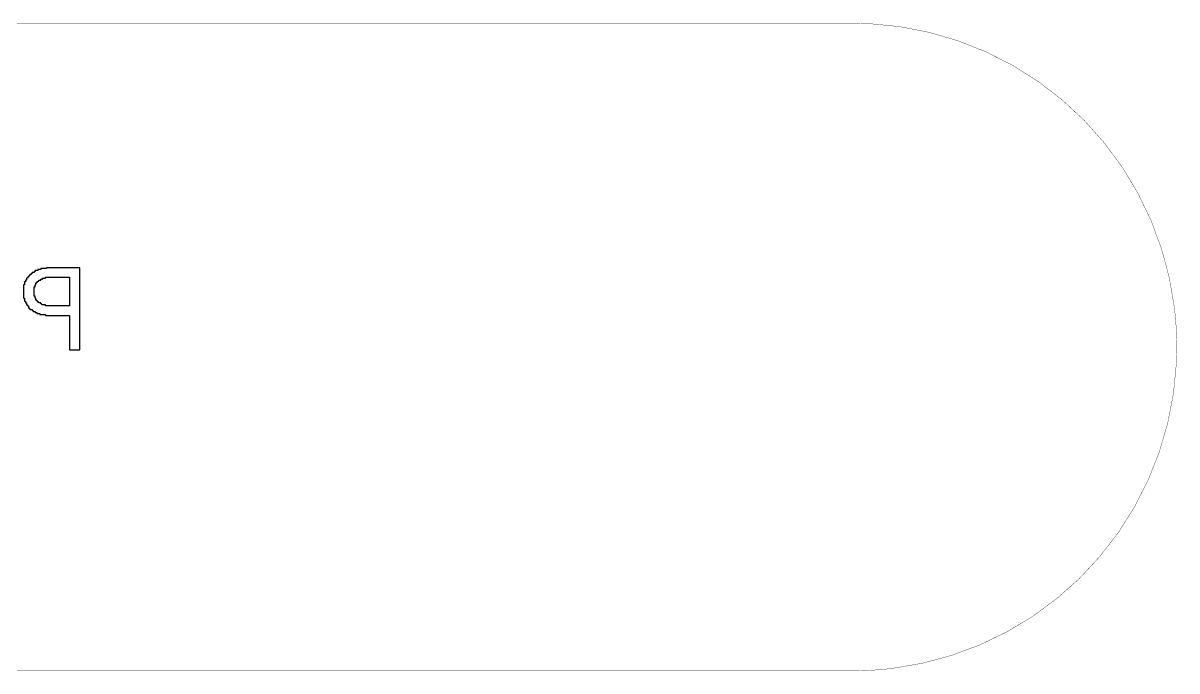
# Model space of a CAD drawing. Header units: millimetres. Extents: x 0 to 171, y 0 to 26.
# Drawn here: x 124.25 to 170.56, y -0.47 to 25.54 of the extents above; entities that cross this region are included whole.
import ezdxf

# ---------------------------------------------------------------- set-up
doc = ezdxf.new("R2010")
doc.units = ezdxf.units.MM
for name, color, linetype in [('BottomOverlay', 54, 'Continuous'), ('Mechanical4', 56, 'Continuous'), ('TopPaste', 8, 'Continuous'), ('TopSolder', 216, 'Continuous')]:
    doc.layers.add(name, color=color, linetype=linetype)

# ---------------------------------------------------------------- blocks, each defined once
blk = doc.blocks.new('C________4___SM0_5___3')
at = {"layer": 'TopPaste'}
h = blk.add_hatch(color=8, dxfattribs=at)
edge = h.paths.add_edge_path()
edge.add_arc((0, 0), 2, 0, 360)
at = {"layer": 'TopSolder'}
h = blk.add_hatch(color=216, dxfattribs=at)
edge = h.paths.add_edge_path()
edge.add_arc((0, 0), 2, 0, 360)
blk = doc.blocks.new('C________4___SM0_5___7')
at = {"layer": 'TopPaste'}
h = blk.add_hatch(color=8, dxfattribs=at)
edge = h.paths.add_edge_path()
edge.add_arc((0, 0), 2, 0, 360)
at = {"layer": 'TopSolder'}
h = blk.add_hatch(color=216, dxfattribs=at)
edge = h.paths.add_edge_path()
edge.add_arc((0, 0), 2, 0, 360)

msp = doc.modelspace()

# ---------------------------------------------------------------- linework, layer by layer
at = {"layer": 'BottomOverlay'}
for p, q in [((124.423, 15.299), (124.385, 15.299)), ((124.385, 15.299), (124.385, 15.26)), ((124.462, 15.337), (124.423, 15.337)), ((124.423, 15.337), (124.423, 15.299)), ((124.5, 15.375), (124.462, 15.375)), ((124.462, 15.375), (124.462, 15.337)), ((124.538, 15.414), (124.5, 15.414)), ((124.5, 15.414), (124.5, 15.375)), ((124.577, 15.452), (124.538, 15.452)), ((124.538, 15.452), (124.538, 15.414)), ((124.615, 15.49), (124.577, 15.49)), ((124.577, 15.49), (124.577, 15.452)), ((124.692, 15.529), (124.615, 15.529)), ((124.615, 15.529), (124.615, 15.49)), ((124.73, 15.567), (124.692, 15.567)), ((124.692, 15.567), (124.692, 15.529)), ((124.845, 15.605), (124.73, 15.605)), ((124.73, 15.605), (124.73, 15.567)), ((124.96, 15.644), (124.845, 15.644)), ((124.845, 15.644), (124.845, 15.605)), ((125.19, 15.682), (124.96, 15.682)), ((124.96, 15.682), (124.96, 15.644)), ((125.037, 15.26), (125.037, 15.299)), ((125.037, 15.299), (125.152, 15.299)), ((125.152, 15.299), (125.152, 15.337)), ((125.152, 15.337), (126.11, 15.337)), ((125.19, 15.72), (125.19, 15.682)), ((126.532, 15.72), (125.19, 15.72)), ((126.11, 15.337), (126.11, 15.299)), ((126.11, 15.299), (126.11, 15.26)), ((126.532, 15.682), (126.532, 15.72)), ((126.532, 15.644), (126.532, 15.682)), ((126.532, 15.605), (126.532, 15.644)), ((126.532, 15.567), (126.532, 15.605)), ((126.532, 15.529), (126.532, 15.567)), ((126.532, 15.49), (126.532, 15.529)), ((126.532, 15.452), (126.532, 15.49)), ((126.532, 15.414), (126.532, 15.452)), ((126.532, 15.375), (126.532, 15.414)), ((126.532, 15.337), (126.532, 15.375)), ((126.532, 15.299), (126.532, 15.337)), ((126.532, 15.26), (126.532, 15.299)), ((124.308, 15.03), (124.27, 15.03)), ((124.27, 15.03), (124.27, 14.992)), ((124.27, 14.992), (124.27, 14.954)), ((124.27, 14.954), (124.27, 14.915)), ((124.27, 14.915), (124.27, 14.877)), ((124.27, 14.877), (124.27, 14.839)), ((124.27, 14.839), (124.27, 14.8)), ((124.347, 15.145), (124.308, 15.145)), ((124.308, 15.145), (124.308, 15.107)), ((124.308, 15.107), (124.308, 15.069)), ((124.308, 15.069), (124.308, 15.03)), ((124.385, 15.222), (124.347, 15.222)), ((124.347, 15.222), (124.347, 15.184)), ((124.347, 15.184), (124.347, 15.145)), ((124.385, 15.26), (124.385, 15.222)), ((124.692, 14.915), (124.692, 14.954)), ((124.692, 14.954), (124.73, 14.954)), ((124.692, 14.877), (124.692, 14.915)), ((124.692, 14.839), (124.692, 14.877)), ((124.692, 14.8), (124.692, 14.839)), ((124.73, 14.992), (124.73, 15.03)), ((124.73, 15.03), (124.768, 15.03)), ((124.73, 14.954), (124.73, 14.992)), ((124.768, 15.069), (124.768, 15.107)), ((124.768, 15.107), (124.807, 15.107)), ((124.768, 15.03), (124.768, 15.069)), ((124.807, 15.107), (124.807, 15.145)), ((124.807, 15.145), (124.845, 15.145)), ((124.845, 15.145), (124.845, 15.184)), ((124.845, 15.184), (124.883, 15.184)), ((124.883, 15.184), (124.883, 15.222)), ((124.883, 15.222), (124.96, 15.222)), ((124.96, 15.222), (124.96, 15.26)), ((124.96, 15.26), (125.037, 15.26)), ((126.11, 15.26), (126.11, 15.222)), ((126.11, 15.222), (126.11, 15.184)), ((126.11, 15.184), (126.11, 15.145)), ((126.11, 15.145), (126.11, 15.107)), ((126.11, 15.107), (126.11, 15.069)), ((126.11, 15.069), (126.11, 15.03)), ((126.11, 15.03), (126.11, 14.992)), ((126.11, 14.992), (126.11, 14.954)), ((126.11, 14.954), (126.11, 14.915)), ((126.11, 14.915), (126.11, 14.877)), ((126.11, 14.877), (126.11, 14.839)), ((126.11, 14.839), (126.11, 14.8)), ((126.532, 15.222), (126.532, 15.26)), ((126.532, 15.184), (126.532, 15.222)), ((126.532, 15.145), (126.532, 15.184)), ((126.532, 15.107), (126.532, 15.145)), ((126.532, 15.069), (126.532, 15.107)), ((126.532, 15.03), (126.532, 15.069)), ((126.532, 14.992), (126.532, 15.03)), ((126.532, 14.954), (126.532, 14.992)), ((126.532, 14.915), (126.532, 14.954)), ((126.532, 14.877), (126.532, 14.915)), ((126.532, 14.839), (126.532, 14.877)), ((126.532, 14.8), (126.532, 14.839)), ((124.27, 14.8), (124.27, 14.762)), ((124.27, 14.762), (124.27, 14.724)), ((124.27, 14.724), (124.27, 14.685)), ((124.27, 14.685), (124.27, 14.647)), ((124.27, 14.647), (124.27, 14.609)), ((124.27, 14.609), (124.27, 14.57)), ((124.27, 14.57), (124.27, 14.532)), ((124.27, 14.532), (124.27, 14.494)), ((124.27, 14.494), (124.308, 14.494)), ((124.308, 14.494), (124.308, 14.455)), ((124.308, 14.455), (124.308, 14.417)), ((124.308, 14.417), (124.308, 14.379)), ((124.308, 14.379), (124.347, 14.379)), ((124.347, 14.379), (124.347, 14.34)), ((124.692, 14.762), (124.692, 14.8)), ((124.692, 14.724), (124.692, 14.762)), ((124.692, 14.685), (124.692, 14.724)), ((124.692, 14.647), (124.692, 14.685)), ((124.692, 14.609), (124.692, 14.647)), ((124.692, 14.57), (124.692, 14.609)), ((124.73, 14.57), (124.692, 14.57)), ((124.73, 14.532), (124.73, 14.57)), ((124.73, 14.494), (124.73, 14.532)), ((124.768, 14.494), (124.73, 14.494)), ((124.768, 14.455), (124.768, 14.494)), ((124.768, 14.417), (124.768, 14.455)), ((124.807, 14.417), (124.768, 14.417)), ((124.807, 14.379), (124.807, 14.417)), ((124.845, 14.379), (124.807, 14.379)), ((124.845, 14.34), (124.845, 14.379)), ((126.11, 14.8), (126.11, 14.762)), ((126.11, 14.762), (126.11, 14.724)), ((126.11, 14.724), (126.11, 14.685)), ((126.11, 14.685), (126.11, 14.647)), ((126.11, 14.647), (126.11, 14.609)), ((126.11, 14.609), (126.11, 14.57)), ((126.11, 14.57), (126.11, 14.532)), ((126.11, 14.532), (126.11, 14.494)), ((126.11, 14.494), (126.11, 14.455)), ((126.11, 14.455), (126.11, 14.417)), ((126.11, 14.417), (126.11, 14.379)), ((126.11, 14.379), (126.11, 14.34)), ((126.532, 14.762), (126.532, 14.8)), ((126.532, 14.724), (126.532, 14.762)), ((126.532, 14.685), (126.532, 14.724)), ((126.532, 14.647), (126.532, 14.685)), ((126.532, 14.609), (126.532, 14.647)), ((126.532, 14.57), (126.532, 14.609)), ((126.532, 14.532), (126.532, 14.57)), ((126.532, 14.494), (126.532, 14.532)), ((126.532, 14.455), (126.532, 14.494)), ((126.532, 14.417), (126.532, 14.455)), ((126.532, 14.379), (126.532, 14.417)), ((126.532, 14.34), (126.532, 14.379)), ((124.347, 14.34), (124.347, 14.302)), ((124.347, 14.302), (124.385, 14.302)), ((124.385, 14.302), (124.385, 14.264)), ((124.385, 14.264), (124.385, 14.225)), ((124.385, 14.225), (124.423, 14.225)), ((124.423, 14.225), (124.423, 14.187)), ((124.423, 14.187), (124.462, 14.187)), ((124.462, 14.187), (124.462, 14.149)), ((124.462, 14.149), (124.462, 14.11)), ((124.462, 14.11), (124.5, 14.11)), ((124.5, 14.11), (124.5, 14.072)), ((124.5, 14.072), (124.538, 14.072)), ((124.538, 14.072), (124.538, 14.034)), ((124.538, 14.034), (124.615, 14.034)), ((124.615, 14.034), (124.615, 13.995)), ((124.615, 13.995), (124.653, 13.995)), ((124.653, 13.995), (124.653, 13.957)), ((124.653, 13.957), (124.73, 13.957)), ((124.73, 13.957), (124.73, 13.919)), ((124.73, 13.919), (124.807, 13.919)), ((124.807, 13.919), (124.807, 13.88)), ((124.883, 14.34), (124.845, 14.34)), ((124.883, 14.302), (124.883, 14.34)), ((124.96, 14.302), (124.883, 14.302)), ((124.96, 14.264), (124.96, 14.302)), ((124.998, 14.264), (124.96, 14.264)), ((124.998, 14.225), (124.998, 14.264)), ((125.152, 14.225), (124.998, 14.225)), ((125.152, 14.187), (125.152, 14.225)), ((126.11, 14.187), (125.152, 14.187)), ((126.11, 14.34), (126.11, 14.302)), ((126.11, 14.302), (126.11, 14.264)), ((126.11, 14.264), (126.11, 14.225)), ((126.11, 14.225), (126.11, 14.187)), ((126.532, 14.302), (126.532, 14.34)), ((126.532, 14.264), (126.532, 14.302)), ((126.532, 14.225), (126.532, 14.264)), ((126.532, 14.187), (126.532, 14.225)), ((126.532, 14.149), (126.532, 14.187)), ((126.532, 14.11), (126.532, 14.149)), ((126.532, 14.072), (126.532, 14.11)), ((126.532, 14.034), (126.532, 14.072)), ((126.532, 13.995), (126.532, 14.034)), ((126.532, 13.957), (126.532, 13.995)), ((126.532, 13.919), (126.532, 13.957)), ((126.532, 13.88), (126.532, 13.919)), ((124.807, 13.88), (124.922, 13.88)), ((124.922, 13.88), (124.922, 13.842)), ((124.922, 13.842), (125.152, 13.842)), ((125.152, 13.842), (125.152, 13.804)), ((125.152, 13.804), (126.11, 13.804)), ((126.11, 13.804), (126.11, 13.765)), ((126.11, 13.765), (126.11, 13.727)), ((126.11, 13.727), (126.11, 13.688)), ((126.11, 13.688), (126.11, 13.65)), ((126.11, 13.65), (126.11, 13.612)), ((126.11, 13.612), (126.11, 13.573)), ((126.11, 13.573), (126.11, 13.535)), ((126.11, 13.535), (126.11, 13.497)), ((126.11, 13.497), (126.11, 13.458)), ((126.11, 13.458), (126.11, 13.42)), ((126.532, 13.842), (126.532, 13.88)), ((126.532, 13.804), (126.532, 13.842)), ((126.532, 13.765), (126.532, 13.804)), ((126.532, 13.727), (126.532, 13.765)), ((126.532, 13.688), (126.532, 13.727)), ((126.532, 13.65), (126.532, 13.688)), ((126.532, 13.612), (126.532, 13.65)), ((126.532, 13.573), (126.532, 13.612)), ((126.532, 13.535), (126.532, 13.573)), ((126.532, 13.497), (126.532, 13.535)), ((126.532, 13.458), (126.532, 13.497)), ((126.532, 13.42), (126.532, 13.458)), ((126.11, 13.42), (126.11, 13.382)), ((126.11, 13.382), (126.11, 13.343)), ((126.11, 13.343), (126.11, 13.305)), ((126.11, 13.305), (126.11, 13.267)), ((126.11, 13.267), (126.11, 13.228)), ((126.11, 13.228), (126.11, 13.19)), ((126.11, 13.19), (126.11, 13.152)), ((126.11, 13.152), (126.11, 13.113)), ((126.11, 13.113), (126.11, 13.075)), ((126.11, 13.075), (126.11, 13.037)), ((126.11, 13.037), (126.11, 12.998)), ((126.11, 12.998), (126.11, 12.96)), ((126.532, 13.382), (126.532, 13.42)), ((126.532, 13.343), (126.532, 13.382)), ((126.532, 13.305), (126.532, 13.343)), ((126.532, 13.267), (126.532, 13.305)), ((126.532, 13.228), (126.532, 13.267)), ((126.532, 13.19), (126.532, 13.228)), ((126.532, 13.152), (126.532, 13.19)), ((126.532, 13.113), (126.532, 13.152)), ((126.532, 13.075), (126.532, 13.113)), ((126.532, 13.037), (126.532, 13.075)), ((126.532, 12.998), (126.532, 13.037)), ((126.532, 12.96), (126.532, 12.998)), ((126.11, 12.96), (126.11, 12.922)), ((126.11, 12.922), (126.11, 12.883)), ((126.11, 12.883), (126.11, 12.845)), ((126.11, 12.845), (126.11, 12.807)), ((126.11, 12.807), (126.11, 12.768)), ((126.11, 12.768), (126.11, 12.73)), ((126.11, 12.73), (126.11, 12.692)), ((126.11, 12.692), (126.11, 12.653)), ((126.11, 12.653), (126.11, 12.615)), ((126.11, 12.615), (126.11, 12.577)), ((126.11, 12.577), (126.11, 12.538)), ((126.11, 12.538), (126.11, 12.5)), ((126.532, 12.922), (126.532, 12.96)), ((126.532, 12.883), (126.532, 12.922)), ((126.532, 12.845), (126.532, 12.883)), ((126.532, 12.807), (126.532, 12.845)), ((126.532, 12.768), (126.532, 12.807)), ((126.532, 12.73), (126.532, 12.768)), ((126.532, 12.692), (126.532, 12.73)), ((126.532, 12.653), (126.532, 12.692)), ((126.532, 12.615), (126.532, 12.653)), ((126.532, 12.577), (126.532, 12.615)), ((126.532, 12.538), (126.532, 12.577)), ((126.532, 12.5), (126.532, 12.538)), ((126.11, 12.5), (126.11, 12.462)), ((126.11, 12.462), (126.11, 12.423)), ((126.11, 12.423), (126.532, 12.423)), ((126.532, 12.462), (126.532, 12.5)), ((126.532, 12.423), (126.532, 12.462))]:
    msp.add_line(p, q, dxfattribs=at)
at = {"layer": 'Mechanical4', "const_width": 0.0127}
for points in [[(15.327, 25.535), (157.557, 25.535)], [(15.327, -0.465), (157.557, -0.465)]]:
    msp.add_lwpolyline(points, dxfattribs=at)
at = {"layer": 'Mechanical4', "const_width": 0.00635}
for points in [[(157.554, 25.535, 1), (157.56, 25.535, 1)], [(157.554, 25.535, 1), (157.56, 25.535, 1)], [(158.218, 25.518, 1), (158.224, 25.518, 1)], [(158.218, 25.518, 1), (158.224, 25.518, 1)], [(170.458, 14.126, 1), (170.464, 14.126, 1)], [(170.458, 14.126, 1), (170.464, 14.126, 1)], [(170.536, 13.22, 1), (170.543, 13.22, 1)], [(170.536, 13.22, 1), (170.543, 13.22, 1)], [(170.554, 12.535, 1), (170.56, 12.535, 1)], [(170.554, 12.535, 1), (170.56, 12.535, 1)], [(170.537, 11.871, 1), (170.544, 11.871, 1)], [(170.537, 11.871, 1), (170.544, 11.871, 1)], [(157.554, -0.465, 1), (157.56, -0.465, 1)], [(157.554, -0.465, 1), (157.56, -0.465, 1)], [(158.239, -0.447, 1), (158.245, -0.447, 1)], [(158.239, -0.447, 1), (158.245, -0.447, 1)], [(159.145, -0.369, 1), (159.151, -0.369, 1)], [(159.145, -0.369, 1), (159.151, -0.369, 1)]]:
    msp.add_lwpolyline(points, format="xyb", close=True, dxfattribs=at)
at = {"layer": 'Mechanical4', "const_width": 0.0127}
for points in [[(157.557, 25.535, -0.012562), (158.221, 25.518)], [(158.221, 25.518, -0.364108), (170.461, 14.126)], [(170.461, 14.126, -0.017387), (170.539, 13.22)], [(170.539, 13.22, -0.012967), (170.557, 12.535)], [(170.557, 12.535, -0.012562), (170.541, 11.871)], [(170.541, 11.871, -0.364108), (159.148, -0.369)], [(158.242, -0.447, -0.012967), (157.557, -0.465)], [(159.148, -0.369, -0.017387), (158.242, -0.447)]]:
    msp.add_lwpolyline(points, format="xyb", dxfattribs=at)

# ---------------------------------------------------------------- block references
at = {"rotation": 360}
for name, p in [('C________4___SM0_5___3', (157.561, 12.5)), ('C________4___SM0_5___7', (141.561, 12.5))]:
    msp.add_blockref(name, p, dxfattribs=at)

doc.saveas('drawing.dxf')
